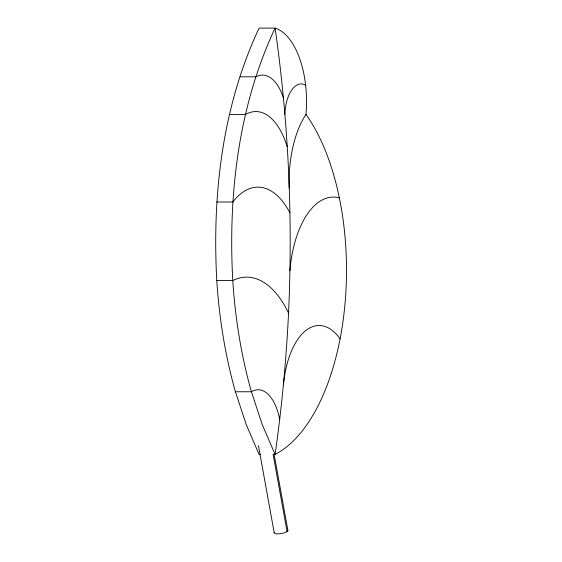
<?xml version="1.0" encoding="UTF-8"?>
<svg xmlns="http://www.w3.org/2000/svg" width="562" height="562" viewBox="0 0 562 562"><rect width="100%" height="100%" fill="white"/><g stroke="black" fill="none" stroke-linecap="round" stroke-linejoin="round"><path stroke-width="0.84" d="M287.056 531.54L273.118 454.412L275.099 454.412A190.209 95.104 90 0 0 340.08 338.9A190.209 95.104 -90 0 0 339.357 197.887A190.209 95.104 90 0 0 305.967 114.423A74.388 37.19 -90 0 0 275.099 28.1L259.103 28.1C222.292 106.422 212.106 194.803 216.777 280.508A304.161 152.084 -90 0 0 235.436 391.77L246.254 424.626L259.103 454.412L260.417 454.412M288.552 313.153C292.907 217.993 288.629 122.411 275.099 28.1C238.288 106.422 228.102 194.803 232.773 280.508A304.161 152.084 -90 0 0 251.432 391.77L262.25 424.626L275.099 454.412C281.794 407.569 286.227 360.418 288.552 313.153A115.624 57.809 90 0 0 232.773 280.508L216.777 280.508M240.023 76.804L256.019 76.804A49.976 24.988 90 0 1 283.487 98.097M229.668 114.423L245.664 114.423A73.538 36.769 90 0 1 287.21 146.71M216.777 202.004L232.773 202.004A92.519 46.26 90 0 1 289.908 212.836M235.436 391.77L251.432 391.77A46.007 23 90 0 1 279.7 419.61M274.094 454.089L287.885 530.359M258.443 445.582L274.193 532.72M284.843 114.423A32.954 16.474 -90 0 1 305.595 85.087M283.487 384.415A72.477 36.242 90 0 1 340.08 338.9M289.894 270.694A88.227 44.117 90 0 1 339.357 197.887M289.212 188.108A84.82 42.41 -90 0 1 305.967 114.423M287.603 529.868A6.948 2.044 -10.2 0 1 281.218 533.584A6.948 2.044 -10.2 0 1 274.375 532.151"/></g></svg>
